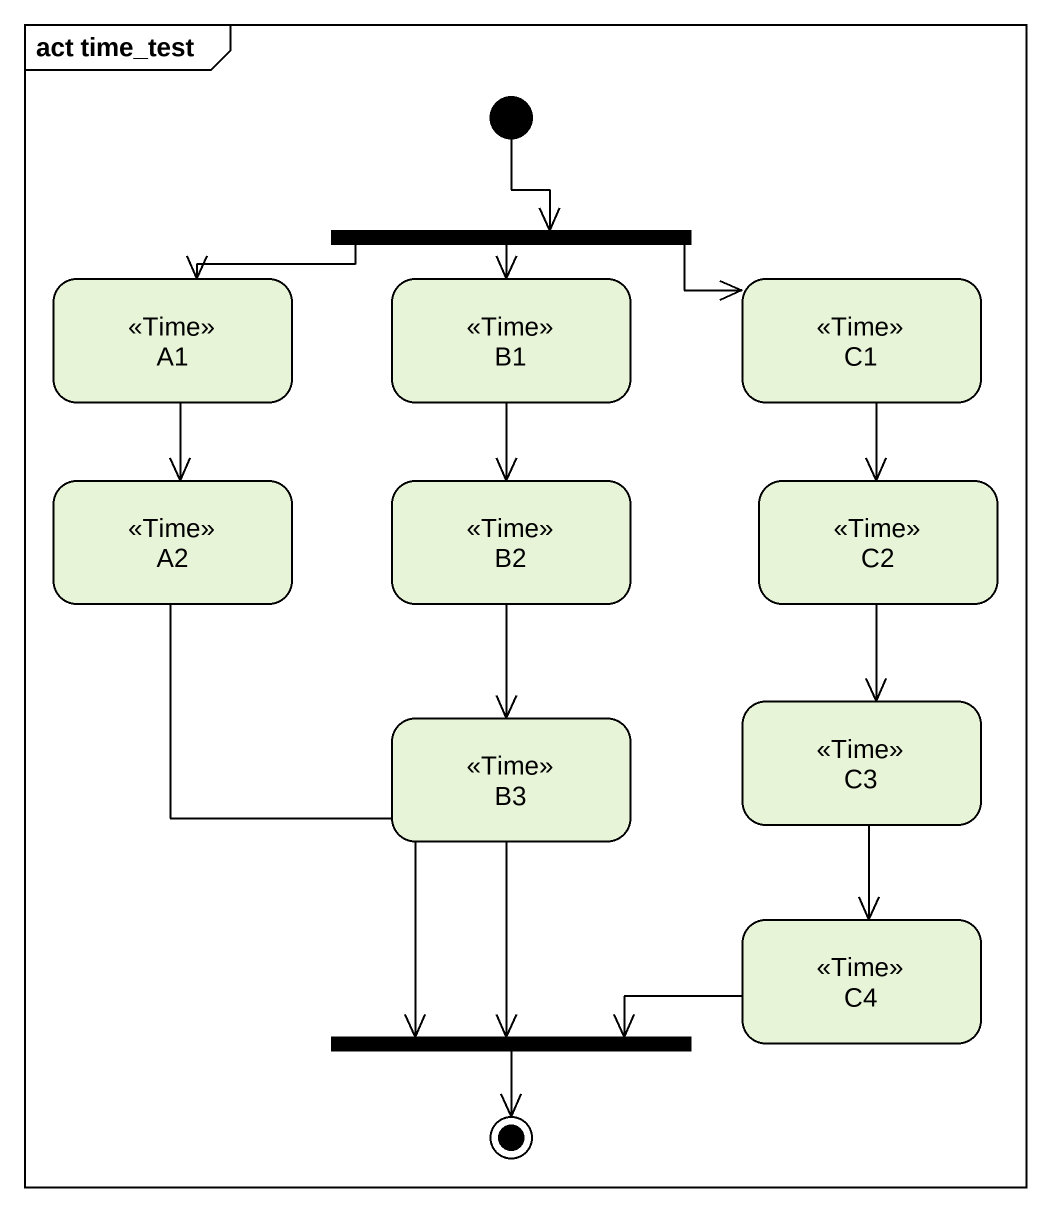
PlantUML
@startuml
mainframe act time_test
hide empty description
state fork1 <<fork>>
state A1 <<Time>>
state B1 <<Time>>
state C1 <<Time>>
state A2 <<Time>>
state B2 <<Time>>
state C2 <<Time>>
state B3 <<Time>>
state C3 <<Time>>
state C4 <<Time>>
state fork2 <<join>>
[*] --> fork1
fork1 -left-> A1
fork1 --> B1
fork1 -right-> C1
A1 --> A2
B1 --> B2
C1 --> C2
A2 --> fork2
B2 --> B3
C2 --> C3
B3 --> fork2
C3 --> C4
C4 -left-> fork2
fork2 --> [*]
@enduml
